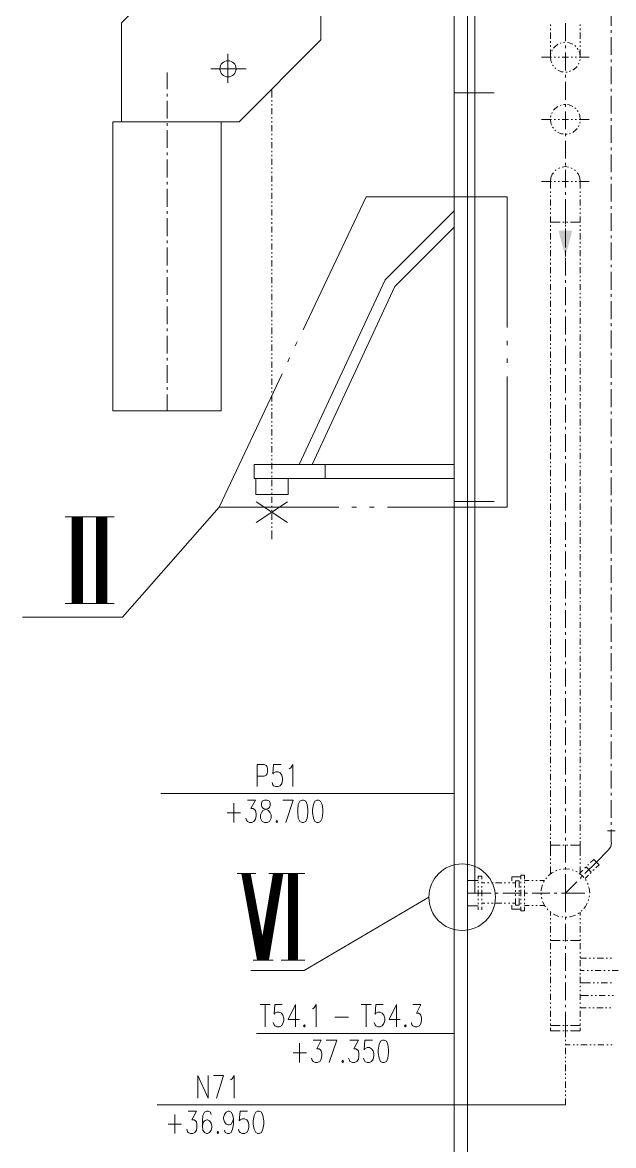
# Model space of a CAD drawing. Header units: millimetres. Extents: x 0 to 588, y 0 to 874.
# Drawn here: x 207.9 to 254.4, y 76.3 to 164.6 of the extents above; entities that cross this region are included whole.
import ezdxf

# ---------------------------------------------------------------- set-up
doc = ezdxf.new("R2010")
doc.units = ezdxf.units.MM
doc.layers.get('0').update_dxf_attribs({"lineweight": 18})

msp = doc.modelspace()

# ---------------------------------------------------------------- hatches: boundary and pattern name
msp.add_hatch(color=0).paths.add_polyline_path([(250.592, 146.177), (251.121, 148.209), (250.042, 148.209)], flags=0)

# ---------------------------------------------------------------- linework, layer by layer
at = {"color": 0, "lineweight": 0}
for points in [[(243.459, 96.16), (243.459, 686.943)], [(242.887, 302.662), (242.887, 75.629)], [(241.85, 301.731), (241.85, 75.353)], [(231.373, 163.195), (231.373, 169.545), (220.726, 169.545), (215.709, 164.529)], [(254.19, 164.317), (254.19, 165.714)], [(215.709, 156.76), (215.709, 164.529)], [(249.407, 164.401), (249.407, 164.296)], [(250.592, 164.507), (250.592, 163.11)], [(251.756, 164.401), (251.756, 164.296)], [(249.407, 164.084), (249.407, 163.978)], [(249.407, 163.788), (249.407, 163.28)], [(251.756, 164.084), (251.756, 163.978)], [(251.756, 163.788), (251.756, 163.28)], [(254.19, 163.767), (254.19, 163.978)], [(254.19, 162.031), (254.19, 163.428)], [(231.373, 163.195), (224.938, 156.76)], [(249.407, 163.089), (249.407, 162.983)], [(249.407, 162.772), (249.407, 162.666)], [(249.407, 162.454), (249.407, 161.84)], [(249.555, 162.412), (249.513, 162.306)], [(250, 162.856), (249.745, 162.666), (249.661, 162.56)], [(250.254, 162.983), (250.169, 162.941)], [(250.55, 163.026), (250.444, 163.005)], [(250.592, 162.772), (250.592, 162.56)], [(251.164, 162.856), (250.888, 162.983), (250.74, 163.005)], [(251.397, 162.687), (251.333, 162.75)], [(251.587, 162.454), (251.524, 162.539)], [(251.756, 163.089), (251.756, 162.983)], [(251.756, 162.772), (251.756, 162.666)], [(251.756, 162.454), (251.756, 161.84)], [(224.07, 159.829), (224.07, 162.094)], [(248.708, 161.84), (249.492, 161.84)], [(249.407, 161.84), (249.449, 161.544), (249.513, 161.396)], [(249.449, 162.137), (249.428, 162.031)], [(249.703, 161.84), (249.809, 161.84)], [(250.021, 161.84), (250.126, 161.84)], [(250.338, 161.84), (250.825, 161.84)], [(250.592, 162.2), (250.592, 160.803)], [(251.037, 161.84), (251.143, 161.84)], [(251.354, 161.84), (251.46, 161.84)], [(251.756, 161.84), (251.714, 162.158), (251.672, 162.285)], [(251.672, 161.84), (252.455, 161.84)], [(251.714, 161.565), (251.735, 161.65)], [(251.756, 161.84), (251.778, 161.84)], [(254.19, 161.459), (254.19, 161.671)], [(219.287, 159.321), (219.287, 160.634)], [(222.716, 160.93), (225.488, 160.93)], [(249.576, 161.226), (249.64, 161.163)], [(249.767, 160.994), (249.83, 160.951)], [(250, 160.824), (250.275, 160.697), (250.423, 160.697)], [(250.613, 160.676), (250.719, 160.676)], [(250.91, 160.719), (250.994, 160.761)], [(251.164, 160.824), (251.418, 161.015), (251.502, 161.121)], [(251.608, 161.29), (251.65, 161.375)], [(254.19, 159.724), (254.19, 161.121)], [(250.592, 160.464), (250.592, 160.253)], [(250.592, 159.893), (250.592, 158.496)], [(219.287, 158.75), (219.287, 158.962)], [(227.52, 159.343), (227.52, 158.686)], [(241.85, 159.046), (244.983, 159.046)], [(254.19, 159.152), (254.19, 159.364)], [(219.287, 157.014), (219.287, 158.411)], [(227.52, 158.475), (227.52, 158.369)], [(227.52, 158.157), (227.52, 158.052)], [(250.254, 158.073), (250.169, 158.052)], [(250.55, 158.115), (250.444, 158.115)], [(250.592, 158.157), (250.592, 157.946)], [(251.164, 157.967), (250.888, 158.094), (250.74, 158.115)], [(254.19, 157.417), (254.19, 158.814)], [(227.52, 157.84), (227.52, 157.353)], [(227.52, 157.141), (227.52, 157.036)], [(249.449, 157.247), (249.428, 157.141)], [(249.555, 157.501), (249.513, 157.417)], [(250, 157.967), (249.745, 157.776), (249.661, 157.671)], [(250.592, 157.586), (250.592, 156.189)], [(251.397, 157.798), (251.333, 157.861)], [(251.587, 157.565), (251.524, 157.649)], [(251.756, 156.951), (251.714, 157.247), (251.672, 157.395)], [(215.011, 156.76), (224.938, 156.76)], [(215.011, 156.76), (215.011, 134.048), (223.541, 134.048)], [(219.287, 156.443), (219.287, 156.655)], [(223.541, 134.048), (223.541, 156.76)], [(227.52, 156.824), (227.52, 156.718)], [(227.52, 156.506), (227.52, 156.019)], [(248.708, 156.951), (249.492, 156.951)], [(249.407, 156.951), (249.449, 156.655), (249.513, 156.506)], [(249.576, 156.337), (249.64, 156.252)], [(249.703, 156.951), (249.809, 156.951)], [(250.021, 156.951), (250.126, 156.951)], [(250.338, 156.951), (250.825, 156.951)], [(251.037, 156.951), (251.143, 156.951)], [(251.164, 155.935), (251.418, 156.125), (251.502, 156.231)], [(251.354, 156.951), (251.46, 156.951)], [(251.608, 156.4), (251.65, 156.485)], [(251.672, 156.951), (252.455, 156.951)], [(251.714, 156.655), (251.735, 156.76)], [(251.756, 156.951), (251.778, 156.951)], [(254.19, 156.845), (254.19, 157.057)], [(254.19, 155.109), (254.19, 156.506)], [(219.287, 154.707), (219.287, 156.104)], [(227.52, 155.808), (227.52, 155.702)], [(227.52, 155.49), (227.52, 155.385)], [(249.767, 156.104), (249.83, 156.062)], [(250, 155.935), (250.275, 155.808), (250.423, 155.808)], [(250.592, 155.85), (250.592, 155.638)], [(250.613, 155.787), (250.719, 155.787)], [(250.91, 155.829), (250.994, 155.85)], [(227.52, 155.173), (227.52, 154.686)], [(227.52, 154.474), (227.52, 154.39)], [(250.592, 155.279), (250.592, 153.882)], [(254.19, 154.538), (254.19, 154.75)], [(219.287, 154.136), (219.287, 154.347)], [(219.287, 152.4), (219.287, 153.797)], [(227.52, 154.178), (227.52, 154.072)], [(227.52, 153.861), (227.52, 153.374)], [(254.19, 152.802), (254.19, 154.199)], [(227.52, 153.162), (227.52, 153.056)], [(227.52, 152.845), (227.52, 152.739)], [(249.661, 152.76), (249.555, 152.654), (249.449, 152.358), (249.407, 152.061)], [(249.873, 152.993), (249.788, 152.929)], [(250.148, 153.141), (250.042, 153.099)], [(250.825, 153.204), (250.592, 153.247), (250.338, 153.204)], [(250.592, 153.543), (250.592, 153.331)], [(250.592, 152.993), (250.592, 151.596)], [(251.121, 153.099), (251.016, 153.141)], [(251.375, 152.929), (251.291, 152.993)], [(251.756, 152.061), (251.714, 152.358), (251.608, 152.654), (251.502, 152.76)], [(219.287, 151.828), (219.287, 152.04)], [(227.52, 152.527), (227.52, 152.04)], [(227.52, 151.828), (227.52, 151.723)], [(248.708, 152.061), (249.492, 152.061)], [(249.407, 151.511), (249.407, 152.061)], [(249.703, 152.061), (249.809, 152.061)], [(250.021, 152.061), (250.126, 152.061)], [(250.338, 152.061), (250.825, 152.061)], [(251.037, 152.061), (251.143, 152.061)], [(251.354, 152.061), (251.46, 152.061)], [(251.672, 152.061), (252.455, 152.061)], [(251.756, 151.511), (251.756, 152.061)], [(254.19, 152.231), (254.19, 152.442)], [(254.19, 150.495), (254.19, 151.892)], [(219.287, 150.093), (219.287, 151.49)], [(227.52, 151.511), (227.52, 151.405)], [(227.52, 151.194), (227.52, 150.707)], [(249.407, 151.194), (249.407, 151.299)], [(249.407, 150.876), (249.407, 150.982)], [(250.592, 151.236), (250.592, 151.024)], [(251.756, 151.194), (251.756, 151.299)], [(251.756, 150.876), (251.756, 150.982)], [(227.52, 150.495), (227.52, 150.389)], [(227.52, 150.178), (227.52, 150.093)], [(229.976, 140.42), (234.929, 150.876)], [(234.929, 150.876), (245.999, 150.876), (245.999, 140.61)], [(249.407, 150.178), (249.407, 150.664)], [(250.592, 150.685), (250.592, 149.288)], [(251.756, 150.178), (251.756, 150.664)], [(254.19, 149.923), (254.19, 150.135)], [(219.287, 149.542), (219.287, 149.733)], [(219.287, 147.786), (219.287, 149.183)], [(227.52, 149.881), (227.52, 149.394)], [(227.52, 149.183), (227.52, 149.077)], [(236.432, 144.357), (241.85, 149.775)], [(249.407, 149.86), (249.407, 149.966)], [(249.407, 149.542), (249.407, 149.648)], [(249.407, 148.844), (249.407, 149.331)], [(250.592, 149.331), (250.592, 148.844)], [(251.756, 149.86), (251.756, 149.966)], [(251.756, 149.542), (251.756, 149.648)], [(251.756, 148.844), (251.756, 149.331)], [(254.19, 148.188), (254.19, 149.585)], [(227.52, 148.865), (227.52, 148.759)], [(227.52, 148.548), (227.52, 148.061)], [(237.194, 143.827), (241.85, 148.484)], [(249.407, 148.865), (250.169, 148.865)], [(249.407, 148.526), (249.407, 148.632)], [(249.407, 148.209), (249.407, 148.315)], [(250.381, 148.865), (250.486, 148.865)], [(250.592, 148.929), (250.592, 148.717)], [(250.592, 148.632), (250.592, 148.526)], [(250.592, 148.378), (250.592, 146.981)], [(250.592, 148.315), (250.592, 148.209)], [(250.677, 148.865), (250.783, 148.865)], [(250.994, 148.865), (251.756, 148.865)], [(251.756, 148.526), (251.756, 148.632)], [(251.756, 148.209), (251.756, 148.315)], [(219.287, 147.235), (219.287, 147.447)], [(227.52, 147.849), (227.52, 147.743)], [(227.52, 147.532), (227.52, 147.426)], [(249.407, 147.511), (249.407, 148.018)], [(250.592, 147.997), (250.592, 147.511)], [(251.756, 147.511), (251.756, 148.018)], [(254.19, 147.616), (254.19, 147.828)], [(219.287, 145.478), (219.287, 146.875)], [(227.52, 147.214), (227.52, 146.727)], [(227.52, 146.516), (227.52, 146.41)], [(249.407, 147.214), (249.407, 147.32)], [(249.407, 146.897), (249.407, 147.002)], [(249.407, 146.198), (249.407, 146.685)], [(250.592, 147.299), (250.592, 147.193)], [(250.592, 146.981), (250.592, 146.875)], [(250.592, 146.664), (250.592, 146.177)], [(250.592, 146.621), (250.592, 146.41)], [(251.756, 147.214), (251.756, 147.32)], [(251.756, 146.897), (251.756, 147.002)], [(251.756, 146.198), (251.756, 146.685)], [(254.19, 145.881), (254.19, 147.278)], [(227.52, 146.198), (227.52, 146.092)], [(227.52, 145.881), (227.52, 145.394)], [(249.407, 145.881), (249.407, 145.987)], [(249.407, 145.563), (249.407, 145.669)], [(250.592, 146.071), (250.592, 144.674)], [(251.756, 145.881), (251.756, 145.987)], [(251.756, 145.563), (251.756, 145.669)], [(219.287, 144.928), (219.287, 145.14)], [(227.52, 145.182), (227.52, 145.076)], [(227.52, 144.886), (227.52, 144.78)], [(249.407, 144.865), (249.407, 145.351)], [(251.756, 144.865), (251.756, 145.351)], [(254.19, 145.33), (254.19, 145.521)], [(254.19, 143.573), (254.19, 144.97)], [(219.287, 143.171), (219.287, 144.568)], [(227.52, 144.568), (227.52, 144.082)], [(227.52, 143.87), (227.52, 143.764)], [(229.658, 129.836), (236.432, 144.357)], [(249.407, 144.547), (249.407, 144.653)], [(249.407, 144.23), (249.407, 144.335)], [(249.407, 143.531), (249.407, 144.018)], [(250.592, 144.314), (250.592, 144.103)], [(251.756, 144.547), (251.756, 144.653)], [(251.756, 144.23), (251.756, 144.335)], [(251.756, 143.531), (251.756, 144.018)], [(227.52, 143.552), (227.52, 143.446)], [(227.52, 143.235), (227.52, 142.748)], [(230.674, 129.836), (237.194, 143.827)], [(249.407, 143.214), (249.407, 143.32)], [(249.407, 142.917), (249.407, 143.002)], [(250.592, 143.764), (250.592, 142.367)], [(251.756, 143.214), (251.756, 143.32)], [(251.756, 142.917), (251.756, 143.002)], [(254.19, 143.023), (254.19, 143.235)], [(219.287, 142.621), (219.287, 142.833)], [(219.287, 140.864), (219.287, 142.261)], [(227.52, 142.536), (227.52, 142.43)], [(227.52, 142.219), (227.52, 142.113)], [(249.407, 142.219), (249.407, 142.706)], [(251.756, 142.219), (251.756, 142.706)], [(254.19, 141.266), (254.19, 142.663)], [(227.52, 141.901), (227.52, 141.415)], [(249.407, 141.901), (249.407, 142.007)], [(249.407, 141.584), (249.407, 141.69)], [(249.407, 140.885), (249.407, 141.372)], [(250.592, 142.007), (250.592, 141.796)], [(250.592, 141.457), (250.592, 140.06)], [(251.756, 141.901), (251.756, 142.007)], [(251.756, 141.584), (251.756, 141.69)], [(251.756, 140.885), (251.756, 141.372)], [(219.287, 140.314), (219.287, 140.525)], [(227.52, 141.203), (227.52, 141.097)], [(227.52, 140.885), (227.52, 140.78)], [(227.52, 140.589), (227.52, 140.081)], [(249.407, 140.568), (249.407, 140.674)], [(249.407, 140.25), (249.407, 140.356)], [(251.756, 140.568), (251.756, 140.674)], [(251.756, 140.25), (251.756, 140.356)], [(254.19, 140.716), (254.19, 140.928)], [(254.19, 138.959), (254.19, 140.356)], [(219.287, 138.557), (219.287, 139.954)], [(227.52, 139.891), (227.52, 139.785)], [(227.52, 139.573), (227.52, 139.467)], [(229.362, 139.15), (229.51, 139.467)], [(245.999, 139.552), (245.999, 139.213)], [(249.407, 139.552), (249.407, 140.039)], [(250.592, 139.7), (250.592, 139.488)], [(251.756, 139.552), (251.756, 140.039)], [(227.52, 139.256), (227.52, 138.769)], [(249.407, 139.234), (249.407, 139.34)], [(249.407, 138.917), (249.407, 139.023)], [(249.407, 138.218), (249.407, 138.705)], [(250.592, 139.15), (250.592, 137.753)], [(251.756, 139.234), (251.756, 139.34)], [(251.756, 138.917), (251.756, 139.023)], [(251.756, 138.218), (251.756, 138.705)], [(254.19, 138.409), (254.19, 138.62)], [(219.287, 138.007), (219.287, 138.218)], [(227.52, 138.557), (227.52, 138.451)], [(227.52, 138.239), (227.52, 138.134)], [(227.52, 137.922), (227.52, 137.435)], [(228.769, 137.901), (228.917, 138.218)], [(245.999, 138.155), (245.999, 137.816)], [(249.407, 137.901), (249.407, 138.007)], [(249.407, 137.605), (249.407, 137.71)], [(251.756, 137.901), (251.756, 138.007)], [(251.756, 137.605), (251.756, 137.71)], [(254.19, 136.652), (254.19, 138.049)], [(219.287, 136.25), (219.287, 137.647)], [(232.77, 126.492), (223.372, 126.492), (228.325, 136.948)], [(227.52, 137.224), (227.52, 137.118)], [(227.52, 136.906), (227.52, 136.8)], [(249.407, 136.906), (249.407, 137.393)], [(250.592, 137.393), (250.592, 137.181)], [(250.592, 136.843), (250.592, 135.446)], [(251.756, 136.906), (251.756, 137.393)], [(227.52, 136.589), (227.52, 136.102)], [(245.999, 136.758), (245.999, 126.492), (236.601, 126.492)], [(249.407, 136.589), (249.407, 136.694)], [(249.407, 136.271), (249.407, 136.377)], [(249.407, 135.572), (249.407, 136.059)], [(251.756, 136.589), (251.756, 136.694)], [(251.756, 136.271), (251.756, 136.377)], [(251.756, 135.572), (251.756, 136.059)], [(254.19, 136.102), (254.19, 136.313)], [(219.287, 135.7), (219.287, 135.911)], [(219.287, 134.048), (219.287, 135.34)], [(227.52, 135.89), (227.52, 135.784)], [(227.52, 135.594), (227.52, 135.488)], [(227.52, 135.276), (227.52, 134.789)], [(249.407, 135.255), (249.407, 135.361)], [(249.407, 134.938), (249.407, 135.043)], [(250.592, 135.086), (250.592, 134.895)], [(251.756, 135.255), (251.756, 135.361)], [(251.756, 134.938), (251.756, 135.043)], [(254.19, 134.345), (254.19, 135.742)], [(227.52, 134.578), (227.52, 134.472)], [(227.52, 134.26), (227.52, 134.154)], [(249.407, 134.239), (249.407, 134.726)], [(250.592, 134.535), (250.592, 133.138)], [(251.756, 134.239), (251.756, 134.726)], [(227.52, 133.943), (227.52, 133.456)], [(249.407, 133.922), (249.407, 134.027)], [(249.407, 133.604), (249.407, 133.71)], [(249.407, 132.905), (249.407, 133.413)], [(251.756, 133.922), (251.756, 134.027)], [(251.756, 133.604), (251.756, 133.71)], [(251.756, 132.905), (251.756, 133.413)], [(254.19, 133.794), (254.19, 134.006)], [(254.19, 132.038), (254.19, 133.435)], [(227.52, 133.244), (227.52, 133.138)], [(227.52, 132.927), (227.52, 132.821)], [(227.52, 132.609), (227.52, 132.122)], [(249.407, 132.609), (249.407, 132.715)], [(249.407, 132.292), (249.407, 132.398)], [(250.592, 132.8), (250.592, 132.588)], [(251.756, 132.609), (251.756, 132.715)], [(251.756, 132.292), (251.756, 132.398)], [(227.52, 131.911), (227.52, 131.805)], [(227.52, 131.593), (227.52, 131.487)], [(249.407, 131.593), (249.407, 132.08)], [(250.592, 132.228), (250.592, 130.831)], [(251.756, 131.593), (251.756, 132.08)], [(254.19, 131.487), (254.19, 131.699)], [(227.52, 131.276), (227.52, 130.789)], [(249.407, 131.276), (249.407, 131.381)], [(249.407, 130.958), (249.407, 131.064)], [(249.407, 130.26), (249.407, 130.746)], [(251.756, 131.276), (251.756, 131.381)], [(251.756, 130.958), (251.756, 131.064)], [(251.756, 130.26), (251.756, 130.746)], [(254.19, 129.731), (254.19, 131.127)], [(241.85, 129.836), (226.124, 129.836), (226.124, 128.736)], [(227.52, 130.577), (227.52, 130.493)], [(227.52, 130.281), (227.52, 130.175)], [(227.52, 129.963), (227.52, 129.476)], [(231.712, 129.836), (231.712, 128.736)], [(249.407, 129.942), (249.407, 130.048)], [(250.592, 130.493), (250.592, 130.281)], [(250.592, 129.921), (250.592, 128.524)], [(251.756, 129.942), (251.756, 130.048)], [(227.52, 129.265), (227.52, 129.159)], [(227.52, 128.947), (227.52, 128.841)], [(249.407, 129.625), (249.407, 129.731)], [(249.407, 128.926), (249.407, 129.413)], [(251.756, 129.625), (251.756, 129.731)], [(251.756, 128.926), (251.756, 129.413)], [(254.19, 129.18), (254.19, 129.392)], [(226.124, 128.736), (241.85, 128.736)], [(227.52, 128.63), (227.52, 128.143)], [(249.407, 128.609), (249.407, 128.714)], [(249.407, 128.312), (249.407, 128.418)], [(249.407, 127.614), (249.407, 128.101)], [(250.592, 128.185), (250.592, 127.974)], [(251.756, 128.609), (251.756, 128.714)], [(251.756, 128.312), (251.756, 128.418)], [(251.756, 127.614), (251.756, 128.101)], [(254.19, 127.423), (254.19, 128.82)], [(227.52, 127.931), (227.52, 127.826)], [(227.52, 127.614), (227.52, 127.508)], [(227.52, 127.296), (227.52, 126.809)], [(249.407, 127.296), (249.407, 127.402)], [(250.592, 127.614), (250.592, 126.217)], [(251.756, 127.296), (251.756, 127.402)], [(223.372, 126.492), (215.773, 117.835), (207.92, 117.835)], [(228.748, 125.264), (226.293, 126.894)], [(226.293, 125.264), (228.748, 126.894)], [(227.52, 126.598), (227.52, 126.492)], [(227.52, 126.28), (227.52, 126.196)], [(234.167, 126.492), (233.807, 126.492)], [(235.564, 126.492), (235.204, 126.492)], [(241.85, 126.915), (244.983, 126.915)], [(249.407, 126.979), (249.407, 127.085)], [(249.407, 126.28), (249.407, 126.767)], [(251.756, 126.979), (251.756, 127.085)], [(251.756, 126.28), (251.756, 126.767)], [(254.19, 126.873), (254.19, 127.085)], [(254.19, 125.116), (254.19, 126.534)], [(211.264, 125.709), (212.556, 125.709)], [(211.328, 125.709), (212.619, 125.709)], [(211.37, 125.709), (212.661, 125.709)], [(211.413, 125.709), (212.704, 125.709)], [(211.413, 125.709), (212.704, 125.709)], [(211.476, 125.709), (212.767, 125.709)], [(211.518, 125.709), (212.81, 125.709)], [(211.603, 125.709), (212.873, 125.709)], [(211.624, 125.709), (212.916, 125.709)], [(211.667, 125.709), (212.958, 125.709)], [(211.751, 125.709), (213.021, 125.709)], [(211.751, 125.709), (213.021, 125.709)], [(211.815, 125.709), (213.106, 125.709)], [(211.836, 125.709), (211.836, 118.914)], [(211.836, 125.709), (213.127, 125.709)], [(211.836, 125.709), (213.127, 125.709)], [(211.857, 125.709), (213.148, 125.709)], [(211.899, 125.709), (213.169, 125.709)], [(211.899, 125.709), (213.169, 125.709)], [(211.899, 125.709), (213.169, 125.709)], [(211.899, 125.709), (211.899, 118.914)], [(211.921, 125.709), (213.212, 125.709)], [(211.942, 125.709), (211.942, 118.914)], [(211.984, 118.914), (211.984, 125.709)], [(211.984, 125.709), (211.984, 118.914)], [(211.984, 125.709), (211.984, 118.914)], [(212.048, 125.709), (212.048, 118.914)], [(212.048, 118.914), (212.048, 125.709)], [(212.09, 125.709), (212.09, 118.914)], [(212.09, 118.914), (212.09, 125.709)], [(212.132, 118.914), (212.132, 125.709)], [(212.132, 118.914), (212.132, 125.709)], [(212.175, 125.709), (212.175, 118.914)], [(212.196, 125.709), (212.196, 118.914)], [(212.196, 118.914), (212.196, 125.709)], [(212.238, 118.914), (212.238, 125.709)], [(212.238, 125.709), (212.238, 118.914)], [(212.302, 118.914), (212.302, 125.709)], [(212.323, 125.709), (212.323, 118.914)], [(212.323, 125.709), (212.323, 118.914)], [(212.344, 118.914), (212.344, 125.709)], [(212.386, 125.709), (212.386, 118.914)], [(212.386, 118.914), (212.386, 125.709)], [(212.407, 125.709), (212.407, 118.914)], [(212.407, 125.709), (212.407, 118.914)], [(212.429, 125.709), (212.429, 118.914)], [(212.45, 118.914), (212.45, 125.709)], [(212.45, 118.914), (212.45, 125.709)], [(212.471, 125.709), (212.471, 118.914)], [(212.471, 125.709), (212.471, 118.914)], [(212.471, 125.709), (212.471, 118.914)], [(212.492, 125.709), (212.492, 118.914)], [(212.535, 118.914), (212.535, 125.709)], [(212.556, 118.914), (212.556, 125.709)], [(212.556, 118.914), (212.556, 125.709)], [(212.577, 118.914), (212.577, 125.709)], [(212.598, 118.914), (212.598, 125.709)], [(212.598, 118.914), (212.598, 125.709)], [(212.598, 118.914), (212.598, 125.709)], [(212.64, 118.914), (212.64, 125.709)], [(213.169, 125.709), (214.461, 125.709)], [(213.233, 125.709), (214.524, 125.709)], [(213.275, 125.709), (214.566, 125.709)], [(213.318, 125.709), (214.609, 125.709)], [(213.318, 125.709), (214.609, 125.709)], [(213.381, 125.709), (214.672, 125.709)], [(213.423, 125.709), (214.715, 125.709)], [(213.508, 125.709), (214.778, 125.709)], [(213.529, 125.709), (214.821, 125.709)], [(213.572, 125.709), (214.863, 125.709)], [(213.656, 125.709), (214.926, 125.709)], [(213.656, 125.709), (214.926, 125.709)], [(213.72, 125.709), (215.011, 125.709)], [(213.741, 125.709), (213.741, 118.914)], [(213.741, 125.709), (215.032, 125.709)], [(213.741, 125.709), (215.032, 125.709)], [(213.762, 125.709), (215.053, 125.709)], [(213.804, 125.709), (215.075, 125.709)], [(213.804, 125.709), (215.075, 125.709)], [(213.804, 125.709), (215.075, 125.709)], [(213.804, 125.709), (213.804, 118.914)], [(213.826, 125.709), (215.117, 125.709)], [(213.847, 125.709), (213.847, 118.914)], [(213.889, 118.914), (213.889, 125.709)], [(213.889, 125.709), (213.889, 118.914)], [(213.889, 125.709), (213.889, 118.914)], [(213.953, 125.709), (213.953, 118.914)], [(213.953, 118.914), (213.953, 125.709)], [(213.995, 125.709), (213.995, 118.914)], [(213.995, 118.914), (213.995, 125.709)], [(214.037, 118.914), (214.037, 125.709)], [(214.037, 118.914), (214.037, 125.709)], [(214.08, 125.709), (214.08, 118.914)], [(214.101, 125.709), (214.101, 118.914)], [(214.101, 118.914), (214.101, 125.709)], [(214.143, 118.914), (214.143, 125.709)], [(214.143, 125.709), (214.143, 118.914)], [(214.207, 118.914), (214.207, 125.709)], [(214.228, 125.709), (214.228, 118.914)], [(214.228, 125.709), (214.228, 118.914)], [(214.249, 118.914), (214.249, 125.709)], [(214.291, 125.709), (214.291, 118.914)], [(214.291, 118.914), (214.291, 125.709)], [(214.312, 125.709), (214.312, 118.914)], [(214.312, 125.709), (214.312, 118.914)], [(214.334, 125.709), (214.334, 118.914)], [(214.355, 118.914), (214.355, 125.709)], [(214.355, 118.914), (214.355, 125.709)], [(214.376, 125.709), (214.376, 118.914)], [(214.376, 125.709), (214.376, 118.914)], [(214.376, 125.709), (214.376, 118.914)], [(214.397, 125.709), (214.397, 118.914)], [(214.44, 118.914), (214.44, 125.709)], [(214.461, 118.914), (214.461, 125.709)], [(214.461, 118.914), (214.461, 125.709)], [(214.482, 118.914), (214.482, 125.709)], [(214.503, 118.914), (214.503, 125.709)], [(214.503, 118.914), (214.503, 125.709)], [(214.503, 118.914), (214.503, 125.709)], [(214.545, 118.914), (214.545, 125.709)], [(227.52, 125.984), (227.52, 125.476)], [(249.407, 125.963), (249.407, 126.069)], [(249.407, 125.645), (249.407, 125.751)], [(249.407, 124.947), (249.407, 125.434)], [(250.592, 125.878), (250.592, 125.666)], [(251.756, 125.963), (251.756, 126.069)], [(251.756, 125.645), (251.756, 125.751)], [(251.756, 124.947), (251.756, 125.434)], [(227.52, 125.285), (227.52, 125.18)], [(227.52, 124.968), (227.52, 124.862)], [(227.52, 124.65), (227.52, 123.973)], [(249.407, 124.629), (249.407, 124.735)], [(250.592, 125.307), (250.592, 123.91)], [(251.756, 124.629), (251.756, 124.735)], [(254.19, 124.566), (254.19, 124.778)], [(249.407, 124.312), (249.407, 124.418)], [(249.407, 123.613), (249.407, 124.121)], [(250.592, 123.571), (250.592, 123.359)], [(251.756, 124.312), (251.756, 124.418)], [(251.756, 123.613), (251.756, 124.121)], [(254.19, 122.83), (254.19, 124.227)], [(249.407, 123.317), (249.407, 123.423)], [(249.407, 122.999), (249.407, 123.105)], [(249.407, 122.301), (249.407, 122.788)], [(250.592, 122.999), (250.592, 121.603)], [(251.756, 123.317), (251.756, 123.423)], [(251.756, 122.999), (251.756, 123.105)], [(251.756, 122.301), (251.756, 122.788)], [(249.407, 121.984), (249.407, 122.089)], [(251.756, 121.984), (251.756, 122.089)], [(254.19, 122.259), (254.19, 122.47)], [(254.19, 120.523), (254.19, 121.92)], [(249.407, 121.666), (249.407, 121.772)], [(249.407, 120.968), (249.407, 121.454)], [(250.592, 121.264), (250.592, 121.052)], [(251.756, 121.666), (251.756, 121.772)], [(251.756, 120.968), (251.756, 121.454)], [(249.407, 120.65), (249.407, 120.756)], [(249.407, 120.332), (249.407, 120.438)], [(249.407, 119.634), (249.407, 120.121)], [(250.592, 120.692), (250.592, 119.295)], [(251.756, 120.65), (251.756, 120.756)], [(251.756, 120.332), (251.756, 120.438)], [(251.756, 119.634), (251.756, 120.121)], [(254.19, 119.951), (254.19, 120.163)], [(249.407, 119.317), (249.407, 119.422)], [(251.756, 119.317), (251.756, 119.422)], [(254.19, 118.216), (254.19, 119.613)], [(211.264, 118.914), (212.556, 118.914)], [(211.328, 118.914), (212.619, 118.914)], [(211.37, 118.914), (212.661, 118.914)], [(211.413, 118.914), (212.704, 118.914)], [(211.413, 118.914), (212.704, 118.914)], [(211.476, 118.914), (212.767, 118.914)], [(211.518, 118.914), (212.81, 118.914)], [(211.603, 118.914), (212.873, 118.914)], [(211.624, 118.914), (212.916, 118.914)], [(211.667, 118.914), (212.958, 118.914)], [(211.751, 118.914), (213.021, 118.914)], [(211.751, 118.914), (213.021, 118.914)], [(211.815, 118.914), (213.106, 118.914)], [(211.836, 118.914), (213.127, 118.914)], [(211.836, 118.914), (213.127, 118.914)], [(211.857, 118.914), (213.148, 118.914)], [(211.899, 118.914), (213.169, 118.914)], [(211.899, 118.914), (213.169, 118.914)], [(211.899, 118.914), (213.169, 118.914)], [(211.921, 118.914), (213.212, 118.914)], [(213.169, 118.914), (214.461, 118.914)], [(213.233, 118.914), (214.524, 118.914)], [(213.275, 118.914), (214.566, 118.914)], [(213.318, 118.914), (214.609, 118.914)], [(213.318, 118.914), (214.609, 118.914)], [(213.381, 118.914), (214.672, 118.914)], [(213.423, 118.914), (214.715, 118.914)], [(213.508, 118.914), (214.778, 118.914)], [(213.529, 118.914), (214.821, 118.914)], [(213.572, 118.914), (214.863, 118.914)], [(213.656, 118.914), (214.926, 118.914)], [(213.656, 118.914), (214.926, 118.914)], [(213.72, 118.914), (215.011, 118.914)], [(213.741, 118.914), (215.032, 118.914)], [(213.741, 118.914), (215.032, 118.914)], [(213.762, 118.914), (215.053, 118.914)], [(213.804, 118.914), (215.075, 118.914)], [(213.804, 118.914), (215.075, 118.914)], [(213.804, 118.914), (215.075, 118.914)], [(213.826, 118.914), (215.117, 118.914)], [(249.407, 119.02), (249.407, 119.105)], [(249.407, 118.322), (249.407, 118.808)], [(250.592, 118.957), (250.592, 118.745)], [(250.592, 118.385), (250.592, 116.988)], [(251.756, 119.02), (251.756, 119.105)], [(251.756, 118.322), (251.756, 118.808)], [(249.407, 118.004), (249.407, 118.11)], [(249.407, 117.687), (249.407, 117.793)], [(249.407, 116.988), (249.407, 117.475)], [(251.756, 118.004), (251.756, 118.11)], [(251.756, 117.687), (251.756, 117.793)], [(251.756, 116.988), (251.756, 117.475)], [(254.19, 117.644), (254.19, 117.856)], [(249.407, 116.671), (249.407, 116.776)], [(250.592, 116.65), (250.592, 116.438)], [(251.756, 116.671), (251.756, 116.776)], [(254.19, 115.909), (254.19, 117.306)], [(249.407, 116.353), (249.407, 116.459)], [(249.407, 115.655), (249.407, 116.141)], [(250.592, 116.099), (250.592, 114.702)], [(251.756, 116.353), (251.756, 116.459)], [(251.756, 115.655), (251.756, 116.141)], [(249.407, 115.337), (249.407, 115.443)], [(249.407, 115.02), (249.407, 115.126)], [(249.407, 114.321), (249.407, 114.808)], [(251.756, 115.337), (251.756, 115.443)], [(251.756, 115.02), (251.756, 115.126)], [(251.756, 114.321), (251.756, 114.808)], [(254.19, 115.337), (254.19, 115.549)], [(254.19, 113.602), (254.19, 114.999)], [(249.407, 114.004), (249.407, 114.109)], [(250.592, 114.342), (250.592, 114.131)], [(251.756, 114.004), (251.756, 114.109)], [(249.407, 113.707), (249.407, 113.813)], [(249.407, 113.009), (249.407, 113.496)], [(250.592, 113.792), (250.592, 112.395)], [(251.756, 113.707), (251.756, 113.813)], [(251.756, 113.009), (251.756, 113.496)], [(254.19, 113.03), (254.19, 113.242)], [(249.407, 112.691), (249.407, 112.797)], [(249.407, 112.374), (249.407, 112.48)], [(249.407, 111.675), (249.407, 112.162)], [(251.756, 112.691), (251.756, 112.797)], [(251.756, 112.374), (251.756, 112.48)], [(251.756, 111.675), (251.756, 112.162)], [(254.19, 111.294), (254.19, 112.691)], [(249.407, 111.358), (249.407, 111.464)], [(250.592, 112.035), (250.592, 111.823)], [(250.592, 111.485), (250.592, 110.088)], [(251.756, 111.358), (251.756, 111.464)], [(249.407, 111.04), (249.407, 111.146)], [(249.407, 110.342), (249.407, 110.829)], [(251.756, 111.04), (251.756, 111.146)], [(251.756, 110.342), (251.756, 110.829)], [(254.19, 110.723), (254.19, 110.934)], [(254.19, 108.987), (254.19, 110.384)], [(249.407, 110.024), (249.407, 110.13)], [(249.407, 109.707), (249.407, 109.813)], [(249.407, 109.008), (249.407, 109.516)], [(250.592, 109.728), (250.592, 109.516)], [(251.756, 110.024), (251.756, 110.13)], [(251.756, 109.707), (251.756, 109.813)], [(251.756, 109.008), (251.756, 109.516)], [(249.407, 108.712), (249.407, 108.818)], [(250.592, 109.178), (250.592, 107.781)], [(251.756, 108.712), (251.756, 108.818)], [(254.19, 108.437), (254.19, 108.627)], [(249.407, 108.394), (249.407, 108.5)], [(249.407, 107.696), (249.407, 108.183)], [(251.756, 108.394), (251.756, 108.5)], [(251.756, 107.696), (251.756, 108.183)], [(254.19, 106.68), (254.19, 108.077)], [(249.407, 107.379), (249.407, 107.484)], [(249.407, 107.061), (249.407, 107.167)], [(249.407, 106.362), (249.407, 106.849)], [(250.592, 107.421), (250.592, 107.209)], [(250.592, 106.871), (250.592, 105.474)], [(251.756, 107.379), (251.756, 107.484)], [(251.756, 107.061), (251.756, 107.167)], [(251.756, 106.362), (251.756, 106.849)], [(226.377, 104.521), (226.377, 106.257), (226.907, 106.257), (227.076, 106.172), (227.139, 106.087), (227.182, 105.918), (227.182, 105.685), (227.139, 105.516), (227.076, 105.431), (226.907, 105.347), (226.377, 105.347)], [(228.24, 106.257), (227.648, 106.257), (227.605, 105.516), (227.648, 105.6), (227.838, 105.685), (228.007, 105.685), (228.177, 105.6), (228.304, 105.431), (228.346, 105.177), (228.346, 105.008), (228.304, 104.754), (228.177, 104.585), (228.007, 104.521), (227.838, 104.521), (227.648, 104.585), (227.605, 104.669), (227.542, 104.838)], [(228.875, 105.918), (229.002, 106.003), (229.172, 106.257), (229.172, 104.521)], [(249.407, 106.045), (249.407, 106.151)], [(251.756, 106.045), (251.756, 106.151)], [(254.19, 106.13), (254.19, 106.32)], [(249.407, 105.728), (249.407, 105.833)], [(249.407, 105.029), (249.407, 105.516)], [(250.592, 105.114), (250.592, 104.902)], [(251.756, 105.728), (251.756, 105.833)], [(251.756, 105.029), (251.756, 105.516)], [(254.19, 104.373), (254.19, 105.77)], [(249.407, 104.712), (249.407, 104.817)], [(249.407, 104.415), (249.407, 104.521)], [(249.407, 103.717), (249.407, 104.204)], [(250.592, 104.563), (250.592, 103.166)], [(251.756, 104.712), (251.756, 104.817)], [(251.756, 104.415), (251.756, 104.521)], [(251.756, 103.717), (251.756, 104.204)], [(218.8, 103.992), (241.85, 103.992)], [(225.594, 103.463), (226.229, 103.463), (225.869, 102.806), (226.06, 102.806), (226.166, 102.722), (226.229, 102.637), (226.293, 102.383), (226.293, 102.214), (226.229, 101.96), (226.102, 101.79), (225.933, 101.706), (225.764, 101.706), (225.594, 101.79), (225.531, 101.875), (225.467, 102.044)], [(228.621, 101.706), (229.193, 103.463), (228.388, 103.463)], [(249.407, 103.399), (249.407, 103.505)], [(251.756, 103.399), (251.756, 103.505)], [(254.19, 103.823), (254.19, 104.034)], [(254.19, 102.066), (254.19, 103.463)], [(224.007, 102.468), (225.065, 102.468)], [(224.536, 103.209), (224.536, 101.706)], [(249.407, 103.082), (249.407, 103.188)], [(249.407, 102.383), (249.407, 102.87)], [(250.592, 102.806), (250.592, 102.595)], [(251.756, 103.082), (251.756, 103.188)], [(251.756, 102.383), (251.756, 102.87)], [(249.407, 102.066), (249.407, 102.171)], [(249.407, 101.748), (249.407, 101.854)], [(249.407, 101.05), (249.407, 101.537)], [(250.592, 102.256), (250.592, 100.859)], [(251.756, 102.066), (251.756, 102.171)], [(251.756, 101.748), (251.756, 101.854)], [(251.756, 101.05), (251.756, 101.537)], [(254.19, 101.515), (254.19, 101.727)], [(249.407, 100.732), (249.407, 100.838)], [(251.756, 100.732), (251.756, 100.838)], [(253.894, 101.05), (254.508, 101.05)], [(254.19, 100.118), (254.19, 101.156)], [(249.407, 100.415), (249.407, 100.52)], [(249.407, 99.653), (249.407, 100.224)], [(250.169, 99.928), (249.407, 99.928)], [(250.486, 99.928), (250.381, 99.928)], [(250.592, 100.499), (250.592, 100.288)], [(250.592, 99.949), (250.592, 98.552)], [(250.783, 99.928), (250.677, 99.928)], [(251.756, 99.928), (250.994, 99.928)], [(251.756, 100.415), (251.756, 100.52)], [(251.756, 99.653), (251.756, 100.224)], [(253.958, 99.526), (254.148, 99.801), (254.212, 100.118)], [(249.407, 99.653), (249.407, 99.081)], [(249.407, 98.87), (249.407, 98.764)], [(251.756, 99.653), (251.756, 99.081)], [(251.756, 98.87), (251.756, 98.764)], [(253.026, 98.594), (253.958, 99.526)], [(249.407, 98.552), (249.407, 98.446)], [(249.407, 98.234), (249.407, 97.663)], [(250.211, 98.023), (250.126, 98.002)], [(250.91, 98.044), (250.592, 98.065), (250.423, 98.044)], [(250.592, 98.192), (250.592, 98.002)], [(251.206, 97.959), (251.121, 97.981)], [(251.756, 98.552), (251.756, 98.446)], [(251.756, 98.234), (251.756, 97.663)], [(253.026, 98.594), (252.116, 97.705)], [(252.201, 98.192), (252.116, 98.108)], [(252.624, 97.79), (252.222, 98.213)], [(252.412, 98.404), (252.349, 98.34)], [(252.815, 98.806), (252.561, 98.552)], [(252.836, 98.002), (252.751, 97.917)], [(253.238, 98.383), (252.815, 98.806)], [(253.238, 98.383), (252.984, 98.15)], [(224.79, 97.684), (226.25, 97.684)], [(225.15, 97.684), (226.399, 90.911)], [(225.171, 97.684), (226.42, 90.911)], [(225.192, 97.684), (226.441, 90.911)], [(225.213, 97.684), (226.462, 90.911)], [(225.234, 97.684), (226.483, 90.911)], [(225.256, 97.684), (226.526, 90.911)], [(225.256, 97.684), (226.526, 90.911)], [(225.277, 97.684), (226.547, 90.911)], [(225.319, 97.684), (226.568, 90.911)], [(225.34, 97.684), (226.61, 90.911)], [(225.34, 97.684), (226.61, 90.911)], [(225.383, 97.684), (226.631, 90.911)], [(225.383, 97.684), (226.631, 90.911)], [(225.404, 97.684), (226.653, 90.911)], [(225.404, 97.684), (226.653, 90.911)], [(225.404, 97.684), (226.653, 90.911)], [(225.425, 97.684), (226.695, 90.911)], [(225.425, 97.684), (226.695, 90.911)], [(225.467, 97.684), (226.716, 90.911)], [(225.467, 97.684), (226.716, 90.911)], [(225.488, 97.684), (226.758, 90.911)], [(225.488, 97.684), (226.758, 90.911)], [(225.51, 97.684), (226.78, 90.911)], [(225.51, 97.684), (226.78, 90.911)], [(225.51, 97.684), (226.78, 90.911)], [(225.552, 97.684), (226.801, 90.911)], [(225.552, 97.684), (226.801, 90.911)], [(225.573, 97.684), (226.843, 90.911)], [(225.573, 97.684), (226.843, 90.911)], [(225.594, 97.684), (226.864, 90.911)], [(225.637, 97.684), (226.886, 90.911)], [(225.658, 97.684), (226.928, 90.911)], [(225.658, 97.684), (226.928, 90.911)], [(225.7, 97.684), (226.949, 90.911)], [(225.7, 97.684), (226.949, 90.911)], [(225.743, 97.684), (227.012, 90.911)], [(225.785, 97.684), (227.055, 90.911)], [(225.785, 97.684), (227.034, 90.911)], [(225.827, 97.684), (227.097, 90.911)], [(227.648, 97.684), (226.505, 90.911)], [(227.669, 97.684), (226.526, 90.911)], [(227.69, 97.684), (226.547, 90.911)], [(227.69, 97.684), (226.547, 90.911)], [(227.711, 97.684), (226.568, 90.911)], [(227.732, 97.684), (226.589, 90.911)], [(227.753, 97.684), (226.61, 90.911)], [(227.796, 97.684), (226.653, 90.911)], [(227.838, 97.684), (226.695, 90.911)], [(227.838, 97.684), (226.695, 90.911)], [(227.88, 97.684), (226.737, 90.911)], [(227.88, 97.684), (226.737, 90.911)], [(227.901, 97.684), (226.758, 90.911)], [(227.923, 97.684), (226.78, 90.911)], [(227.965, 97.684), (226.822, 90.911)], [(227.965, 97.684), (226.822, 90.911)], [(227.986, 97.684), (226.843, 90.911)], [(227.986, 97.684), (226.843, 90.911)], [(228.029, 97.684), (226.864, 90.911)], [(228.029, 97.684), (226.864, 90.911)], [(228.029, 97.684), (226.864, 90.911)], [(228.05, 97.684), (226.907, 90.911)], [(228.05, 97.684), (226.907, 90.911)], [(228.071, 97.684), (226.928, 90.911)], [(228.071, 97.684), (226.928, 90.911)], [(228.113, 97.684), (226.97, 90.911)], [(228.113, 97.684), (226.97, 90.911)], [(228.134, 97.684), (226.991, 90.911)], [(228.134, 97.684), (226.991, 90.911)], [(228.134, 97.684), (226.991, 90.911)], [(228.155, 97.684), (227.012, 90.911)], [(228.155, 97.684), (227.012, 90.911)], [(228.198, 97.684), (227.055, 90.911)], [(228.198, 97.684), (227.055, 90.911)], [(228.219, 97.684), (227.076, 90.911)], [(228.24, 97.684), (227.097, 90.911)], [(228.282, 97.684), (227.139, 90.911)], [(228.282, 97.684), (227.139, 90.911)], [(228.304, 97.684), (227.161, 90.911)], [(228.346, 97.684), (227.203, 90.911)], [(228.388, 97.684), (227.245, 90.911)], [(227.288, 97.684), (228.833, 97.684)], [(228.261, 97.705), (229.553, 97.705)], [(228.346, 97.705), (229.616, 97.705)], [(228.388, 97.705), (229.658, 97.705)], [(228.431, 97.705), (229.701, 97.705)], [(228.452, 97.705), (229.743, 97.705)], [(228.536, 97.705), (229.828, 97.705)], [(228.6, 97.705), (229.891, 97.705)], [(228.642, 97.705), (229.934, 97.705)], [(228.663, 97.705), (229.955, 97.705)], [(228.727, 97.705), (229.997, 97.705)], [(228.769, 97.705), (230.06, 97.705)], [(228.812, 97.705), (230.103, 97.705)], [(228.833, 97.705), (228.833, 90.89)], [(228.917, 97.705), (228.917, 90.89)], [(228.96, 97.705), (228.96, 90.89)], [(228.981, 90.89), (228.981, 97.705)], [(229.002, 97.705), (229.002, 90.89)], [(229.023, 97.705), (229.023, 90.89)], [(229.066, 90.89), (229.066, 97.705)], [(229.087, 90.89), (229.087, 97.705)], [(229.108, 97.705), (229.108, 90.89)], [(229.129, 90.89), (229.129, 97.705)], [(229.172, 90.89), (229.172, 97.705)], [(229.172, 97.705), (229.172, 90.89)], [(229.214, 97.705), (229.214, 90.89)], [(229.235, 97.705), (229.235, 90.89)], [(229.256, 90.89), (229.256, 97.705)], [(229.298, 97.705), (229.298, 90.89)], [(229.32, 90.89), (229.32, 97.705)], [(229.341, 97.705), (229.341, 90.89)], [(229.362, 90.89), (229.362, 97.705)], [(229.383, 90.89), (229.383, 97.705)], [(229.383, 97.705), (229.383, 90.89)], [(229.425, 90.89), (229.425, 97.705)], [(229.489, 90.89), (229.489, 97.705)], [(229.531, 90.89), (229.531, 97.705)], [(243.734, 97.155), (242.93, 97.155)], [(244.009, 97.494), (243.734, 97.494), (243.734, 97.24)], [(244.009, 97.494), (244.009, 97.24)], [(246.38, 97.43), (246.38, 97.113)], [(247.078, 97.43), (246.38, 97.43)], [(246.676, 97.113), (246.952, 97.113)], [(246.676, 96.584), (246.676, 97.113)], [(246.952, 97.113), (246.952, 97.091)], [(246.952, 96.584), (246.952, 97.113)], [(247.375, 97.557), (247.078, 97.557), (247.078, 97.24)], [(247.375, 97.557), (247.375, 97.24)], [(247.735, 97.134), (247.375, 97.134)], [(248.052, 97.134), (247.946, 97.134)], [(248.37, 97.134), (248.264, 97.134)], [(248.941, 97.134), (248.581, 97.134)], [(248.92, 97.091), (248.878, 97.007)], [(249.111, 97.346), (249.047, 97.282)], [(249.64, 97.811), (249.513, 97.748), (249.238, 97.515)], [(249.915, 97.938), (249.851, 97.917), (249.809, 97.896)], [(250.592, 97.642), (250.592, 96.16)], [(251.502, 97.832), (251.418, 97.875)], [(252.031, 97.388), (251.926, 97.515), (251.672, 97.705)], [(251.968, 97.959), (251.714, 97.727)], [(251.883, 97.451), (251.735, 97.303)], [(252.391, 97.557), (252.137, 97.303)], [(252.222, 97.134), (252.18, 97.219)], [(252.603, 97.769), (252.54, 97.705)], [(243.734, 97.028), (243.734, 96.922)], [(243.734, 96.71), (243.734, 96.605)], [(243.734, 96.414), (243.734, 95.906)], [(244.009, 97.028), (244.009, 96.922)], [(244.263, 96.965), (244.009, 96.965)], [(244.009, 96.71), (244.009, 96.605)], [(244.009, 96.414), (244.009, 95.906)], [(244.581, 96.965), (244.475, 96.965)], [(244.898, 96.965), (244.792, 96.965)], [(245.597, 96.965), (245.089, 96.965)], [(245.893, 96.965), (245.787, 96.965)], [(246.211, 96.965), (246.105, 96.965)], [(246.676, 96.965), (246.422, 96.965)], [(246.676, 96.266), (246.676, 96.372)], [(246.952, 96.266), (246.952, 96.372)], [(247.078, 97.028), (247.078, 96.922)], [(247.078, 96.71), (247.078, 96.605)], [(247.078, 96.414), (247.078, 95.906)], [(247.375, 97.028), (247.375, 96.922)], [(247.375, 96.71), (247.375, 96.605)], [(247.375, 96.414), (247.375, 95.906)], [(248.793, 96.816), (248.708, 96.541), (248.687, 96.329)], [(251.481, 97.049), (250.592, 96.16)], [(252.349, 96.838), (252.349, 96.901), (252.328, 96.943)], [(252.497, 96.16), (252.455, 96.541), (252.412, 96.647)], [(239.861, 95.843), (230.06, 90.064), (225.869, 90.064)], [(244.75, 96.16), (242.887, 96.16)], [(243.734, 95.716), (243.734, 95.61)], [(243.734, 95.398), (243.734, 95.292)], [(244.009, 95.716), (244.009, 95.61)], [(244.009, 95.398), (244.009, 95.292)], [(244.263, 95.356), (244.009, 95.356)], [(244.581, 95.356), (244.475, 95.356)], [(244.898, 95.356), (244.792, 95.356)], [(245.3, 96.16), (245.089, 96.16)], [(245.597, 95.356), (245.089, 95.356)], [(247.057, 96.16), (245.66, 96.16)], [(245.893, 95.356), (245.787, 95.356)], [(246.211, 95.356), (246.105, 95.356)], [(246.676, 95.356), (246.422, 95.356)], [(246.676, 95.948), (246.676, 96.054)], [(246.676, 95.208), (246.676, 95.737)], [(246.952, 95.948), (246.952, 96.054)], [(246.952, 95.208), (246.952, 95.737)], [(247.078, 95.716), (247.078, 95.61)], [(247.078, 95.398), (247.078, 95.292)], [(247.375, 95.716), (247.375, 95.61)], [(247.375, 95.398), (247.375, 95.292)], [(247.608, 96.16), (247.396, 96.16)], [(249.364, 96.16), (247.968, 96.16)], [(248.687, 96.118), (248.687, 96.012)], [(248.708, 95.822), (248.708, 95.779), (248.73, 95.716)], [(248.793, 95.504), (248.814, 95.441), (249.005, 95.102), (249.026, 95.081)], [(249.915, 96.16), (249.703, 96.16)], [(252.116, 96.16), (250.275, 96.16)], [(250.592, 96.16), (250.592, 94.657)], [(252.031, 94.933), (252.159, 95.102), (252.307, 95.356)], [(252.37, 95.546), (252.412, 95.652)], [(252.455, 95.843), (252.476, 95.948)], [(252.497, 96.16), (252.518, 96.16)], [(243.734, 95.165), (242.93, 95.165)], [(243.734, 95.081), (243.734, 94.827)], [(244.009, 95.081), (244.009, 94.827)], [(246.38, 95.208), (246.38, 94.89)], [(247.078, 94.89), (246.38, 94.89)], [(246.676, 95.208), (246.952, 95.208)], [(247.375, 95.081), (247.375, 94.763), (247.078, 94.763)], [(247.078, 95.081), (247.078, 94.763)], [(247.735, 95.186), (247.375, 95.186)], [(248.052, 95.186), (247.946, 95.186)], [(248.37, 95.186), (248.264, 95.186)], [(248.941, 95.186), (248.581, 95.186)], [(249.153, 94.911), (249.216, 94.827)], [(249.386, 94.7), (249.449, 94.636)], [(249.407, 94.657), (249.407, 94.382)], [(249.64, 94.509), (249.851, 94.403), (250.084, 94.319)], [(251.566, 94.53), (251.65, 94.573), (251.65, 94.594)], [(251.756, 94.657), (251.756, 94.382)], [(251.82, 94.721), (251.905, 94.784)], [(249.407, 94.171), (249.407, 94.086)], [(249.407, 93.874), (249.407, 93.768)], [(249.407, 93.557), (249.407, 93.07)], [(250.296, 94.276), (250.381, 94.276)], [(250.592, 94.297), (250.592, 94.086)], [(250.592, 94.255), (250.698, 94.255)], [(250.592, 93.747), (250.592, 92.35)], [(250.91, 94.276), (250.952, 94.297), (251.312, 94.403), (251.375, 94.424)], [(251.756, 94.171), (251.756, 94.086)], [(251.756, 93.874), (251.756, 93.768)], [(251.756, 93.557), (251.756, 93.07)], [(249.407, 92.858), (249.407, 92.752)], [(251.756, 92.858), (251.756, 92.752)], [(249.407, 92.541), (249.407, 92.435)], [(250.169, 92.435), (249.407, 92.435)], [(249.407, 92.223), (249.407, 91.736)], [(250.486, 92.435), (250.381, 92.435)], [(250.592, 91.99), (250.592, 91.779)], [(250.783, 92.435), (250.677, 92.435)], [(251.756, 92.435), (250.994, 92.435)], [(251.756, 92.541), (251.756, 92.435)], [(251.756, 92.223), (251.756, 91.736)], [(249.407, 91.525), (249.407, 91.419)], [(249.407, 91.207), (249.407, 91.101)], [(250.592, 91.44), (250.592, 90.043)], [(251.756, 91.525), (251.756, 91.419)], [(251.756, 91.207), (251.756, 91.101)], [(251.756, 91.038), (252.243, 91.038)], [(252.455, 91.038), (252.561, 91.038)], [(252.772, 91.038), (252.878, 91.038)], [(253.09, 91.038), (253.577, 91.038)], [(253.788, 91.038), (253.894, 91.038)], [(254.106, 91.038), (254.212, 91.038)], [(226.039, 90.89), (227.626, 90.89)], [(228.261, 90.89), (229.553, 90.89)], [(228.346, 90.89), (229.616, 90.89)], [(228.388, 90.89), (229.658, 90.89)], [(228.431, 90.89), (229.701, 90.89)], [(228.452, 90.89), (229.743, 90.89)], [(228.536, 90.89), (229.828, 90.89)], [(228.6, 90.89), (229.891, 90.89)], [(228.642, 90.89), (229.934, 90.89)], [(228.663, 90.89), (229.955, 90.89)], [(228.727, 90.89), (229.997, 90.89)], [(228.769, 90.89), (230.06, 90.89)], [(228.812, 90.89), (230.103, 90.89)], [(249.407, 90.89), (249.407, 90.403)], [(249.407, 90.191), (249.407, 90.085)], [(251.756, 90.89), (251.756, 90.403)], [(251.756, 90.191), (251.756, 90.085)], [(251.756, 90.064), (252.074, 90.064)], [(252.286, 90.064), (252.391, 90.064)], [(252.603, 90.064), (252.709, 90.064)], [(252.921, 90.064), (253.407, 90.064)], [(253.619, 90.064), (253.725, 90.064)], [(253.936, 90.064), (254.042, 90.064)], [(254.254, 90.064), (254.741, 90.064)], [(249.407, 89.874), (249.407, 89.768)], [(249.407, 89.577), (249.407, 89.069)], [(250.592, 89.683), (250.592, 89.472)], [(251.756, 89.874), (251.756, 89.768)], [(251.756, 89.577), (251.756, 89.069)], [(249.407, 88.879), (249.407, 88.773)], [(249.407, 88.561), (249.407, 88.456)], [(250.592, 89.133), (250.592, 87.736)], [(251.756, 89.091), (252.561, 89.091)], [(251.756, 88.879), (251.756, 88.773)], [(251.756, 88.561), (251.756, 88.456)], [(252.772, 89.091), (252.878, 89.091)], [(253.09, 89.091), (253.196, 89.091)], [(253.407, 89.091), (253.894, 89.091)], [(254.106, 89.091), (254.212, 89.091)], [(226.589, 87.397), (227.393, 87.397)], [(226.991, 87.397), (226.991, 85.64)], [(228.325, 87.397), (227.753, 87.397), (227.69, 86.635), (227.753, 86.72), (227.923, 86.805), (228.092, 86.805), (228.282, 86.72), (228.388, 86.55), (228.452, 86.318), (228.452, 86.148), (228.388, 85.894), (228.282, 85.725), (228.092, 85.64), (227.923, 85.64), (227.753, 85.725), (227.69, 85.81), (227.626, 85.979)], [(229.383, 87.397), (228.791, 86.233), (229.679, 86.233)], [(229.383, 87.397), (229.383, 85.64)], [(230.717, 87.058), (230.844, 87.143), (231.013, 87.397), (231.013, 85.64)], [(234.527, 87.397), (235.331, 87.397)], [(234.929, 87.397), (234.929, 85.64)], [(236.262, 87.397), (235.691, 87.397), (235.627, 86.635), (235.691, 86.72), (235.86, 86.805), (236.03, 86.805), (236.199, 86.72), (236.326, 86.55), (236.389, 86.318), (236.389, 86.148), (236.326, 85.894), (236.199, 85.725), (236.03, 85.64), (235.86, 85.64), (235.691, 85.725), (235.627, 85.81), (235.564, 85.979)], [(237.321, 87.397), (236.728, 86.233), (237.596, 86.233)], [(237.321, 87.397), (237.321, 85.64)], [(238.591, 87.397), (239.226, 87.397), (238.887, 86.72), (239.056, 86.72), (239.183, 86.635), (239.226, 86.55), (239.289, 86.318), (239.289, 86.148), (239.226, 85.894), (239.12, 85.725), (238.951, 85.64), (238.76, 85.64), (238.591, 85.725), (238.527, 85.81), (238.485, 85.979)], [(249.407, 88.244), (249.407, 87.757)], [(249.407, 87.545), (249.407, 87.439)], [(250.592, 87.376), (250.592, 87.186)], [(251.756, 88.244), (251.756, 87.757)], [(251.756, 88.117), (252.391, 88.117)], [(251.756, 87.545), (251.756, 87.439)], [(252.603, 88.117), (252.709, 88.117)], [(252.921, 88.117), (253.026, 88.117)], [(253.238, 88.117), (253.725, 88.117)], [(253.936, 88.117), (254.042, 88.117)], [(254.254, 88.117), (254.36, 88.117)], [(249.407, 87.228), (249.407, 87.122)], [(249.407, 86.91), (249.407, 86.424)], [(250.592, 86.826), (250.592, 85.323)], [(251.756, 87.228), (251.756, 87.122)], [(251.756, 87.143), (252.222, 87.143)], [(251.756, 86.91), (251.756, 86.424)], [(252.434, 87.143), (252.54, 87.143)], [(252.751, 87.143), (252.857, 87.143)], [(253.048, 87.143), (253.555, 87.143)], [(253.746, 87.143), (253.852, 87.143)], [(254.064, 87.143), (254.169, 87.143)], [(232.474, 86.402), (233.532, 86.402)], [(249.407, 86.212), (249.407, 86.106)], [(249.407, 85.894), (249.407, 85.788)], [(250.169, 85.746), (249.407, 85.746)], [(250.486, 85.746), (250.381, 85.746)], [(250.783, 85.746), (250.677, 85.746)], [(251.756, 85.746), (250.994, 85.746)], [(251.756, 86.212), (251.756, 86.106)], [(251.756, 85.894), (251.756, 85.788)], [(226.314, 85.111), (241.85, 85.111)], [(249.407, 85.577), (249.407, 85.323)], [(250.169, 85.323), (249.407, 85.323)], [(250.486, 85.323), (250.381, 85.323)], [(250.592, 85.323), (250.592, 84.836)], [(250.783, 85.323), (250.677, 85.323)], [(251.756, 85.323), (250.994, 85.323)], [(251.756, 85.577), (251.756, 85.323)], [(229.701, 84.349), (229.701, 82.846)], [(230.759, 84.603), (231.394, 84.603), (231.055, 83.926), (231.225, 83.926), (231.331, 83.841), (231.394, 83.757), (231.458, 83.524), (231.458, 83.354), (231.394, 83.1), (231.288, 82.931), (231.098, 82.846), (230.928, 82.846), (230.759, 82.931), (230.696, 83.016), (230.632, 83.185)], [(232.029, 82.846), (232.622, 84.603), (231.796, 84.603)], [(233.659, 84.603), (234.315, 84.603), (233.955, 83.926), (234.125, 83.926), (234.251, 83.841), (234.315, 83.757), (234.357, 83.524), (234.357, 83.354), (234.315, 83.1), (234.188, 82.931), (234.019, 82.846), (233.849, 82.846), (233.659, 82.931), (233.617, 83.016), (233.553, 83.185)], [(235.416, 84.603), (234.823, 84.603), (234.781, 83.841), (234.823, 83.926), (235.013, 84.01), (235.183, 84.01), (235.352, 83.926), (235.479, 83.757), (235.522, 83.524), (235.522, 83.354), (235.479, 83.1), (235.352, 82.931), (235.183, 82.846), (235.013, 82.846), (234.823, 82.931), (234.781, 83.016), (234.717, 83.185)], [(250.592, 84.624), (250.592, 84.519)], [(250.592, 84.307), (250.592, 84.201)], [(250.592, 84.222), (250.973, 84.222)], [(250.592, 83.989), (250.592, 83.502)], [(251.185, 84.222), (251.291, 84.222)], [(251.481, 84.222), (251.587, 84.222)], [(251.799, 84.222), (252.286, 84.222)], [(252.497, 84.222), (252.603, 84.222)], [(252.815, 84.222), (252.921, 84.222)], [(253.132, 84.222), (253.619, 84.222)], [(253.831, 84.222), (253.936, 84.222)], [(254.148, 84.222), (254.254, 84.222)], [(229.193, 83.608), (230.23, 83.608)], [(250.592, 83.291), (250.592, 83.185)], [(250.592, 82.973), (250.592, 82.868)], [(250.592, 82.677), (250.592, 82.169)], [(221.7, 80.052), (221.7, 81.809), (222.525, 80.052), (222.525, 81.809)], [(223.16, 80.052), (223.732, 81.809), (222.927, 81.809)], [(224.261, 81.471), (224.388, 81.555), (224.557, 81.809), (224.557, 80.052)], [(250.592, 81.978), (250.592, 81.873)], [(250.592, 81.661), (250.592, 81.555)], [(250.592, 81.344), (250.592, 80.857)], [(250.592, 80.645), (250.592, 80.539)], [(250.592, 80.328), (250.592, 80.222)], [(218.504, 79.523), (250.592, 79.523)], [(250.592, 80.01), (250.592, 79.523)], [(219.9, 78.761), (219.9, 77.258)], [(220.938, 79.015), (221.594, 79.015), (221.234, 78.338), (221.403, 78.338), (221.53, 78.253), (221.594, 78.168), (221.636, 77.936), (221.636, 77.766), (221.594, 77.512), (221.467, 77.343), (221.298, 77.258), (221.128, 77.258), (220.938, 77.343), (220.895, 77.428), (220.832, 77.597)], [(222.758, 78.761), (222.695, 78.93), (222.525, 79.015), (222.398, 79.015), (222.229, 78.93), (222.102, 78.677), (222.06, 78.253), (222.06, 77.851), (222.102, 77.512), (222.229, 77.343), (222.398, 77.258), (222.462, 77.258), (222.631, 77.343), (222.758, 77.512), (222.8, 77.766), (222.8, 77.851), (222.758, 78.084), (222.631, 78.253), (222.462, 78.338), (222.398, 78.338), (222.229, 78.253), (222.102, 78.084), (222.06, 77.851)], [(224.494, 78.422), (224.43, 78.168), (224.324, 77.999), (224.155, 77.936), (224.091, 77.936), (223.922, 77.999), (223.795, 78.168), (223.732, 78.422), (223.732, 78.507), (223.795, 78.761), (223.922, 78.93), (224.091, 79.015), (224.155, 79.015), (224.324, 78.93), (224.43, 78.761), (224.494, 78.422), (224.494, 77.999), (224.43, 77.597), (224.324, 77.343), (224.155, 77.258), (224.028, 77.258), (223.859, 77.343), (223.795, 77.512)], [(225.594, 79.015), (225.023, 79.015), (224.959, 78.253), (225.023, 78.338), (225.192, 78.422), (225.362, 78.422), (225.552, 78.338), (225.658, 78.168), (225.721, 77.936), (225.721, 77.766), (225.658, 77.512), (225.552, 77.343), (225.362, 77.258), (225.192, 77.258), (225.023, 77.343), (224.959, 77.428), (224.896, 77.597)], [(219.371, 77.999), (220.43, 77.999)], [(242.887, 77.004), (242.887, 78.507)]]:
    msp.add_lwpolyline(points, dxfattribs=at)
for points in [[(228.791, 128.736), (226.272, 128.736), (226.272, 127.466), (228.791, 127.466)], [(226.928, 103.463), (226.758, 103.378), (226.695, 103.209), (226.695, 103.039), (226.758, 102.891), (226.864, 102.806), (227.097, 102.722), (227.267, 102.637), (227.393, 102.468), (227.457, 102.299), (227.457, 102.044), (227.393, 101.875), (227.33, 101.79), (227.161, 101.706), (226.928, 101.706), (226.758, 101.79), (226.695, 101.875), (226.631, 102.044), (226.631, 102.299), (226.695, 102.468), (226.801, 102.637), (226.991, 102.722), (227.224, 102.806), (227.33, 102.891), (227.393, 103.039), (227.393, 103.209), (227.33, 103.378), (227.161, 103.463)], [(229.891, 103.463), (229.722, 103.378), (229.595, 103.124), (229.553, 102.722), (229.553, 102.468), (229.595, 102.044), (229.722, 101.79), (229.891, 101.706), (230.018, 101.706), (230.188, 101.79), (230.293, 102.044), (230.357, 102.468), (230.357, 102.722), (230.293, 103.124), (230.188, 103.378), (230.018, 103.463)], [(231.055, 103.463), (230.886, 103.378), (230.78, 103.124), (230.717, 102.722), (230.717, 102.468), (230.78, 102.044), (230.886, 101.79), (231.055, 101.706), (231.182, 101.706), (231.352, 101.79), (231.479, 102.044), (231.521, 102.468), (231.521, 102.722), (231.479, 103.124), (231.352, 103.378), (231.182, 103.463)], [(227.923, 101.875), (227.859, 101.79), (227.923, 101.706), (227.965, 101.79)], [(225.721, 97.684), (226.991, 90.911)], [(227.817, 97.684), (226.674, 90.911)], [(230.082, 85.81), (230.018, 85.725), (230.082, 85.64), (230.145, 85.725)], [(238.019, 85.81), (237.956, 85.725), (238.019, 85.64), (238.061, 85.725)], [(236.22, 84.603), (236.051, 84.519), (235.945, 84.264), (235.881, 83.841), (235.881, 83.608), (235.945, 83.185), (236.051, 82.931), (236.22, 82.846), (236.347, 82.846), (236.516, 82.931), (236.643, 83.185), (236.686, 83.608), (236.686, 83.841), (236.643, 84.264), (236.516, 84.519), (236.347, 84.603)], [(233.087, 83.016), (233.024, 82.931), (233.087, 82.846), (233.151, 82.931)], [(226.42, 79.015), (226.25, 78.93), (226.124, 78.677), (226.06, 78.253), (226.06, 77.999), (226.124, 77.597), (226.25, 77.343), (226.42, 77.258), (226.526, 77.258), (226.716, 77.343), (226.822, 77.597), (226.886, 77.999), (226.886, 78.253), (226.822, 78.677), (226.716, 78.93), (226.526, 79.015)], [(223.266, 77.428), (223.224, 77.343), (223.266, 77.258), (223.329, 77.343)]]:
    msp.add_lwpolyline(points, close=True, dxfattribs=at)
for centre, radius in [((224.07, 160.93), 0.635), ((242.475, 95.832), 2.614)]:
    msp.add_circle(centre, radius, dxfattribs=at)

doc.saveas('drawing.dxf')
